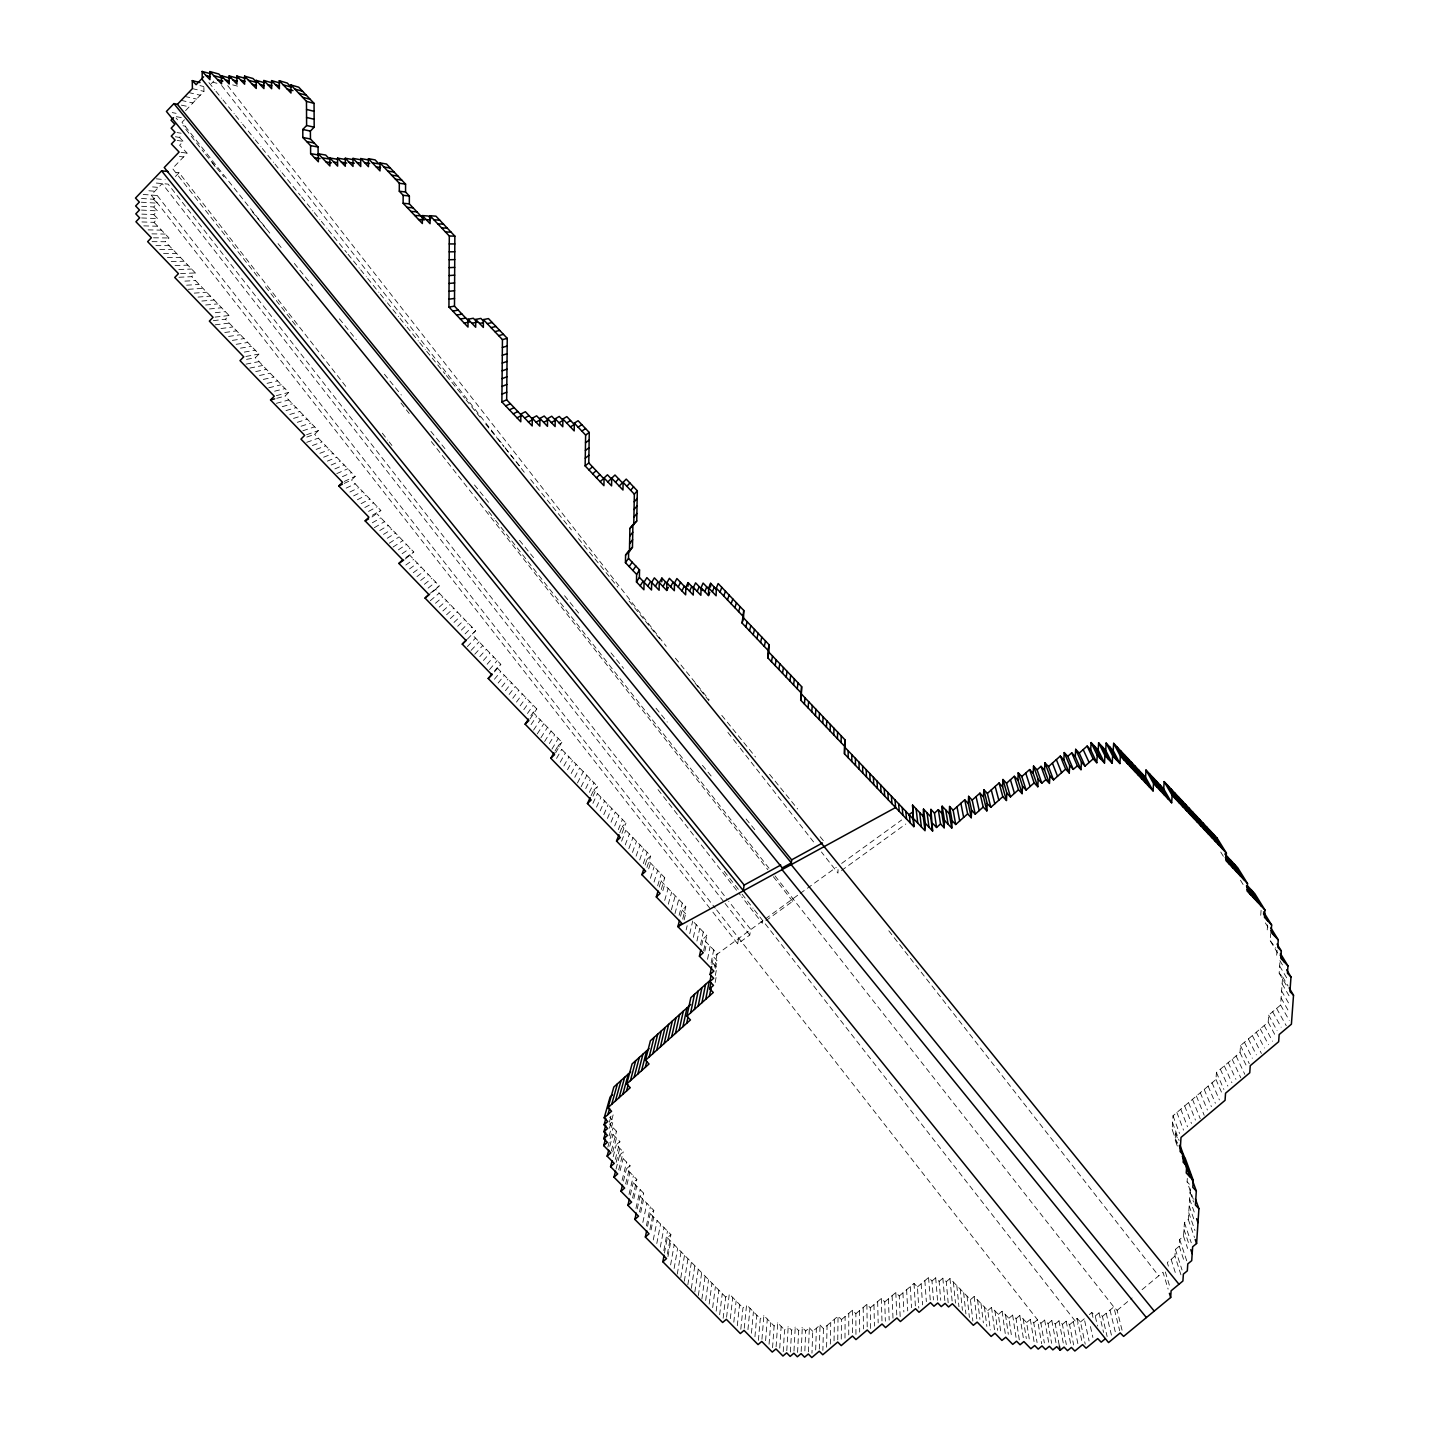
<?xml version="1.0" encoding="UTF-8"?>
<svg xmlns="http://www.w3.org/2000/svg" width="1429" height="1429" viewBox="0 0 1429 1429"><rect width="100%" height="100%" fill="white"/><g stroke="black" fill="none" stroke-linecap="round" stroke-linejoin="round"><path stroke-width="0.75" stroke-dasharray="5 3.75" d="M848.737 1334.9L848.79 1313.358M844.986 1338.08L845.128 1316.484M841.27 1339.098L841.467 1319.592L838.055 1316.109L823.443 1328.577L822.872 1350.387M837.751 1339.866L838.055 1316.109M834.054 1340.884L834.393 1319.235M830.32 1344.064L830.749 1322.343M826.587 1347.225L827.087 1325.469M838.037 869.546L837.966 873.101L821.443 851.988M819.335 1349.03L820.032 1325.094L812.744 1331.328L811.958 1353.174M815.673 1350.012L816.388 1328.202M808.403 1351.816L809.332 1327.845L805.688 1330.953L804.777 1352.799M801.187 1351.441L802.294 1327.47L805.688 1330.953M797.578 1352.423L798.65 1330.578L802.294 1327.47M793.988 1351.048L795.238 1327.112L798.65 1330.578M790.398 1352.048L791.612 1330.22L795.238 1327.112M786.79 1350.673L788.201 1326.737L791.612 1330.22M783.217 1351.655L784.575 1329.845L788.201 1326.737M1177.192 1143.539L1172.137 1129.553L1173.013 1115.763L1215.954 1079.484L1216.418 1072.536L1240.015 1052.584L1240.497 1045.599L1268.166 1022.182L1268.666 1015.144L1280.598 1005.069L1282.617 976.811L1279.151 973.113L1280.027 960.717M1177.317 1146.094L1175.138 1140.038L1175.567 1133.161L1172.137 1129.553M1180.926 1274.793L1174.96 1256.145L1175.388 1249.393L1179.247 1246.195L1179.675 1239.443L1183.534 1236.228L1184.427 1222.67L1188.285 1219.455L1190.518 1185.409M779.734 1348.119L781.163 1326.38M1193.322 1199.217L1187.088 1181.819L1187.32 1178.407M776.108 1346.743L777.751 1322.897L784.575 1329.845M1260.735 915.31L1261.11 909.951M1267.219 929.886L1267.594 924.527M1277.633 953.036L1270.202 940.711L1270.72 933.584M1276.669 955.233L1277.187 948.124M772.553 1347.743L774.125 1326.005L777.751 1322.897M769.07 1344.207L770.713 1322.539M765.587 1340.67L767.302 1319.056M761.943 1339.277L763.872 1315.591L774.125 1326.005M758.424 1340.295L760.264 1318.699L763.872 1315.591M765.908 920.687L792.702 901.288L792.934 898.698M754.941 1336.74L756.834 1315.216M751.44 1333.203L753.422 1311.751M747.956 1329.649L750.011 1308.267M744.259 1328.238L746.581 1304.784L760.264 1318.699M740.794 1329.274L742.973 1307.91L746.581 1304.784M737.293 1325.737L739.561 1304.427M733.809 1322.182L736.131 1300.944M730.308 1318.645L732.702 1297.461M726.575 1317.199L729.29 1293.977L742.973 1307.91M723.145 1318.27L725.682 1297.103L729.29 1293.977M719.644 1314.716L722.252 1293.62M716.161 1311.179L718.823 1290.137M762.693 920.598L762.336 923.259L741.758 896.894M712.66 1307.624L715.411 1286.654M709.159 1304.07L711.981 1283.171M705.658 1300.515L708.552 1279.687M701.871 1299.032L705.122 1276.186M698.37 1295.478L701.693 1272.703M712.892 912.184L737.668 943.819L749.796 935.048L750.636 929.314L728.665 901.199M694.851 1291.905L698.263 1269.22M691.35 1288.351L694.816 1265.719M687.831 1284.778L691.386 1262.236M684.33 1281.206L687.956 1258.735M737.668 943.819L738.614 938.031M680.811 1277.651L684.509 1255.234M677.292 1274.079L681.079 1251.75M674.131 1268.488L677.65 1248.249M670.612 1264.915L674.202 1244.748M667.325 1254.215L670.915 1234.602L650.231 1213.56L653.821 1210.381L640.013 1196.323L643.604 1193.144L633.243 1182.587L636.834 1179.407L626.438 1168.833L630.046 1165.635L619.65 1155.043L623.24 1151.845L616.292 1144.772L619.9 1141.557L612.952 1134.483L616.56 1131.268L609.594 1124.176L613.202 1120.943L609.719 1117.407L613.327 1114.173L609.254 1129.035M667.968 1256.591L670.755 1241.247M715.357 975.418L716.84 967.451L713.321 963.825L717.019 960.502L713.5 956.858L798.347 894.768M664.467 1253.054L667.325 1237.746L670.915 1234.602M715.161 982.455L716.643 974.417M715.536 968.38L717.019 960.502M663.824 1250.643L667.468 1231.083M714.607 967.201L717.215 953.518L703.122 938.96L706.819 935.62L693.887 922.241M660.305 1247.07L664.021 1227.582M656.786 1243.498L660.573 1224.081M711.981 964.7L713.5 956.858M711.124 963.003L713.678 949.874M653.267 1239.925L657.126 1220.58M707.534 959.306L710.159 946.248M651.07 1229.922L653.678 1217.061M649.909 1229.547L653.821 1210.381M647.569 1226.368L650.231 1213.56M704.836 951.267L706.64 942.604M703.675 950.624L706.819 935.62M646.372 1225.975L650.374 1206.88M642.854 1222.384L646.926 1203.361M701.728 945.426L703.122 938.96M700.532 944.765L703.3 931.976M639.477 1211.988L643.604 1193.144M640.71 1212.489L643.479 1199.842M637.209 1208.916L640.013 1196.323M696.941 941.05L699.763 928.314M635.941 1208.398L640.156 1189.625M633.851 1198.574L636.691 1186.106M632.565 1197.984L636.834 1179.407M693.351 937.353L696.245 924.67M630.332 1195.019L633.243 1182.587M689.743 933.637L692.708 921.026M629.028 1194.394L633.369 1175.888M625.634 1183.962L630.046 1165.635M626.974 1184.659L629.903 1172.352M686.152 929.922L687.153 925.742M623.455 1181.086L626.438 1168.833M622.097 1180.354L626.581 1162.099M684.098 919.954L685.652 913.72M682.723 919.061L685.813 906.701L661.055 881.086L664.753 877.71L647.015 859.365L650.713 855.971L622.276 826.534L625.973 823.104L593.857 789.88L597.554 786.45L558.167 745.652L561.865 742.205L533.124 712.428L536.804 708.945L497.149 667.843L500.811 664.324L471.874 634.315L475.553 630.796L435.595 589.373L431.076 593.106M620.079 1170.69L623.115 1158.58M618.686 1169.904L623.24 1151.845M616.042 1169.136L619.65 1155.043M680.543 916.275L682.115 910.077L685.813 906.701M679.114 915.328L682.294 903.057M616.167 1162.295L619.775 1148.309M615.274 1159.437L619.9 1141.557M613.166 1156.722L616.292 1144.772M612.773 1151.863L616.435 1138.02M611.344 1150.899L616.56 1131.268M674.97 913.649L678.757 899.395M609.772 1146.308L612.952 1134.483M607.843 1147.094L613.077 1127.713M609.129 1135.912L613.202 1120.943M671.362 909.916L675.22 895.733M609.379 1122.14L611.13 1115.817M668.308 904.164L671.666 892.071M664.699 900.431L668.129 888.409M662.842 890.731L664.592 884.747M661.252 889.535L664.753 877.71M659.269 887.034L661.055 881.086M657.644 885.801L661.198 874.03M654.035 882.068L657.662 870.368M650.409 878.335L654.107 866.706M648.677 868.814L650.57 863.027M646.944 867.403L650.713 855.971M645.104 865.099L647.015 859.365M643.336 863.652L647.158 852.291M639.71 859.919L643.604 848.612M636.084 856.167L640.049 844.932M632.475 852.416L636.494 841.252M628.849 848.683L632.94 837.573M625.223 844.932L629.385 833.893M621.597 841.181L625.831 830.213M621.937 833.429L625.973 823.104M619.811 832.75L622.276 826.534M618.31 829.677L622.401 819.424M614.684 825.926L618.846 815.727M611.04 822.175L615.274 812.047M607.414 818.424L611.719 808.35M603.788 814.655L608.147 804.652M600.162 810.904L604.574 800.972M596.518 807.153L601.002 797.275M592.892 803.384L597.429 793.577M592.999 796.132L597.554 786.45M591.088 795.721L593.857 789.88M589.373 792.363L593.982 782.735M585.729 788.594L590.409 779.037M581.139 786.718L586.837 775.34M577.477 782.949L583.246 771.624M574.797 777.287L579.674 767.927M571.153 773.518L576.101 764.211M567.509 769.749L572.511 760.514M563.866 765.962L568.938 756.798M560.204 762.193L565.348 753.083M556.56 758.406L561.758 749.368M555.613 752.904L561.865 742.205M555.024 751.047L558.167 745.652M551.951 749.1L558.275 738.471M549.343 743.544L554.684 734.756M544.61 741.508L551.094 731.041M540.948 737.703L547.503 727.325M537.268 733.899L543.913 723.592M533.589 730.094L540.305 719.877M531.052 724.61L536.715 716.143M529.998 718.948L536.804 708.945M530.82 715.768L533.124 712.428M527.48 713.482L533.196 705.212M523.8 709.677L529.605 701.478M520.138 705.89L525.997 697.745M516.476 702.086L522.407 694.012M512.797 698.281L518.798 690.278M509.135 694.476L515.19 686.545M505.455 690.671L511.582 682.794M501.775 686.867L507.974 679.061M498.114 683.062L504.366 675.328M494.434 679.257L500.757 671.576M494.488 671.88L500.811 664.324M494.577 670.88L497.149 667.843M489.54 669.558L497.203 660.591M487.128 664.253L493.594 656.84M483.449 660.43L489.968 653.089M479.769 656.625L486.36 649.338M474.75 654.25L482.734 645.586M471.052 650.409L479.108 641.835M185.556 110.64L203.954 91.367L203.9 87.437M211.349 83.632L213.814 81.06M184.448 119.732L182.001 122.287L269.777 233.088M175.374 136.755L179.482 137.416L181.93 134.862M179.482 137.416L183.269 141.4L179.607 145.24L187.181 153.171L172.498 168.479L257.274 276.172M467.337 646.587L475.5 638.084M141.507 198.47L153.564 199.274L157.208 195.487L715.25 908.183M175.41 176.535L179.072 172.73L346.604 387.42M141.667 206.294L153.707 206.973L157.333 203.186L153.564 199.274M141.81 214.118L153.832 214.654L157.476 210.885L153.707 206.973M141.953 221.942L153.975 222.335L157.601 218.583L153.832 214.654M152.081 241.662L165.371 241.733L168.997 237.982L153.975 222.335M178.982 277.262L191.736 276.672L195.362 272.939L165.371 241.733M467.39 639.138L475.553 630.796M213.368 320.65L225.46 319.221L229.087 315.523L191.736 276.672M246.556 359.376L255.309 357.732L258.953 354.053L225.46 319.221M276.762 398.298L285.05 396.101L288.694 392.439L255.309 357.732M465.05 633.922L471.927 627.045M306.824 437.06L314.666 434.309L318.31 430.665L285.05 396.101M344.228 483.395L351.516 479.983L355.178 476.375L314.666 434.309M461.371 630.1L468.301 623.276M372.04 516.976L380.864 510.457L351.516 479.983M405.318 558.953L413.785 552.005L377.202 514.047M435.595 589.373L439.275 585.819L410.123 555.577M457.673 626.277L464.675 619.507M453.975 622.437L461.031 615.756M450.278 618.614L457.405 611.987M446.58 614.774L453.779 608.218M442.883 610.951L450.153 604.449M439.185 607.111L446.509 600.68M435.47 603.27L442.883 596.911M841.467 1319.592L852.452 1310.232L855.864 1313.715L855.953 1335.293M855.864 1313.715L866.885 1304.338L870.297 1307.821L870.672 1329.292M870.297 1307.821L881.336 1298.425L884.747 1301.926L885.355 1321.164M884.747 1301.926L895.822 1292.513L899.234 1296.014L900.199 1317.288M899.234 1296.014L914.024 1283.438L917.454 1286.94L918.776 1308.053M917.454 1286.94L928.582 1277.49L931.994 1281.009L933.459 1299.926M931.994 1281.009L935.709 1277.848L939.121 1281.366L940.729 1300.283M939.121 1281.366L942.854 1278.205L946.266 1281.724L948.177 1302.766M946.266 1281.724L949.981 1278.562L970.452 1299.64L972.863 1321.039M430.272 600.698L439.239 593.142M970.452 1299.64L974.185 1296.496L987.814 1310.536L990.297 1329.97M987.814 1310.536L991.547 1307.392L998.353 1314.394L1001.032 1333.918M998.353 1314.394L1002.104 1311.25L1008.91 1318.27L1011.786 1337.866M1008.91 1318.27L1012.643 1315.127L1016.055 1318.645L1019.395 1340.42M1016.055 1318.645L1019.806 1315.502L1026.594 1322.504L1029.791 1342.188M1026.594 1322.504L1030.345 1319.378L1033.756 1322.879L1037.079 1342.563M1033.756 1322.879L1037.508 1319.735L1040.901 1323.254L1044.367 1342.938M1040.901 1323.254L1044.67 1320.11L1048.064 1323.611L1051.655 1343.314M1048.064 1323.611L1051.815 1320.485L1055.227 1323.986L1059.353 1345.886M1055.227 1323.986L1058.978 1320.843L1062.39 1324.361L1066.338 1344.582M1062.39 1324.361L1066.159 1321.218L1069.553 1324.719L1073.643 1344.957M1069.553 1324.719L1077.091 1318.431L1080.485 1321.95L1085.218 1344.171M1080.485 1321.95L1084.272 1318.806M1089.309 1314.609L1091.845 1312.519L1095.239 1316.038L1097.526 1326.076M1095.239 1316.038L1099.026 1312.876L1102.42 1316.395L1107.136 1336.526M1102.42 1316.395L1113.798 1306.946L1117.121 1310.375L1122.104 1330.399M1174.96 1256.145L1167.279 1262.521L1168.565 1266.701M1117.121 1310.375L1132.09 1297.943M1142.075 1289.655L1163.01 1272.274L1168.118 1289.083M430.308 593.214L439.275 585.819M428.093 588.141L435.631 582.05M424.377 584.3L431.987 578.263M420.68 580.442L428.343 574.494M416.964 576.601L424.699 570.707M413.249 572.743L421.055 566.92M409.534 568.903L417.411 563.151M800.169 893.464L805.581 889.535M807.385 888.231L836.304 867.296M841.645 863.438L901.681 819.978M841.538 870.511L905.825 823.997M405.818 565.044L413.767 559.364M405.836 557.56L413.785 552.005M402.121 553.702L410.123 548.218M398.387 549.843L406.479 544.431M393.046 547.057L402.817 540.626M389.313 543.181L399.173 536.84M387.223 538.269L395.511 533.053M383.508 534.392L391.85 529.248M379.775 530.534L388.188 525.443M374.344 527.676L384.544 521.656M372.326 522.8L380.882 517.852M372.308 515.28L380.864 510.457M368.575 511.403L377.202 506.652M364.842 507.527L373.541 502.847M361.108 503.651L369.879 499.043M357.375 499.775L366.199 495.238M353.624 495.899L362.537 491.415M349.891 492.023L358.858 487.611M346.157 488.129L355.196 483.806M344.318 481.412L355.178 476.375M342.388 476.679L351.498 472.552M336.797 473.606L347.819 468.73M334.886 468.908L344.139 464.907M331.135 465.014L340.459 461.085M327.384 461.12L336.78 457.262M323.633 457.226L333.1 453.44M319.882 453.332L329.42 449.617M316.131 449.438L325.723 445.794M312.379 445.544L322.043 441.954M306.681 442.347L318.345 438.131M306.628 434.72L318.31 430.665M302.859 430.79L314.63 426.824M301.055 426.235L310.933 422.984M297.286 422.323L307.235 419.144M293.517 418.411L303.537 415.321M289.765 414.499L299.84 411.481M285.996 410.587L296.142 407.622M282.227 406.676L292.445 403.782M276.386 403.335L288.747 399.941M276.333 395.654L288.694 392.439M274.618 391.207L284.996 388.581M268.759 387.795L281.281 384.74M267.062 383.365L277.583 380.882M263.293 379.435L273.868 377.024M259.506 375.505L270.152 373.165M255.72 371.576L266.455 369.325M249.789 368.093L262.74 365.467M245.984 364.145L259.024 361.608M245.913 356.446L258.953 354.053M244.288 352.106L255.237 350.194M240.501 348.176L251.522 346.318M236.16 344.318L247.789 342.46M232.373 340.388L244.073 338.584M228.569 336.44L240.358 334.725M224.782 332.493L236.625 330.849M220.977 328.545L232.909 326.973M215.172 324.847L229.176 323.097M215.082 317.095L229.087 315.523M215.279 312.701L225.353 311.647M209.474 308.968L221.62 307.753M205.669 305.002L217.905 303.877M201.846 301.037L214.154 300.001M198.042 297.089L210.42 296.107M194.237 293.124L206.687 292.23M188.324 289.301L202.954 288.336M186.61 285.193L199.22 284.46M184.913 281.12L195.469 280.566M180.554 273.546L195.362 272.939M178.857 269.492L191.629 269.045M175.035 265.526L187.878 265.151M171.212 261.543L184.127 261.257M167.389 257.577L180.376 257.345M163.567 253.594L176.624 253.451M159.744 249.628L172.873 249.539M155.904 245.645L169.122 245.645M153.564 237.803L168.997 237.982M151.938 233.856L165.246 234.07M148.116 229.873L161.495 230.158M143.775 225.871L157.726 226.246M141.65 217.958L157.601 218.583M141.507 210.081L157.476 210.885M141.346 202.221L157.333 203.186M143.186 194.469L157.208 195.487M148.884 190.771L154.832 191.236M152.581 186.913L158.494 187.413M156.279 183.055L168.122 184.127L727.29 899.43M156.333 178.839L165.157 179.697M176.285 172.427L179.072 172.73M179.447 156.458L183.519 156.994M181.108 152.331L187.181 153.171M177.16 140.435L183.269 141.4M177.035 132.558L181.126 133.236M183.037 125.752L185.788 126.252M181.304 117.607L174.749 116.356L177.553 119.822M172.23 112.587L176.089 113.338M181.358 105.139L189.235 106.782M181.161 100.387L192.915 102.942M184.895 96.457L196.595 99.083M188.646 92.546L200.274 95.225M192.397 88.616L203.954 91.367M199.971 85.615L203.811 86.562M213.171 82.31L216.958 83.275M232.695 84.883L237.893 86.222M667.325 1237.746L725.682 1297.103M820.032 1325.094L823.443 1328.577M809.332 1327.845L812.744 1331.328M682.115 910.077L688.01 916.15M1175.138 1140.038L1177.425 1142.432M1187.088 1181.819L1189.375 1184.212M1270.202 940.711L1275.829 947.963M205.705 154.421L223.996 176.928M252.147 211.546L267.634 230.569M294.356 263.454L312.665 285.961M339.387 318.846L356.285 339.602M384.419 374.219L401.317 394.993M430.861 431.326L444.937 448.635M474.482 484.985L488.557 502.276M519.531 540.358L533.589 557.667M564.562 595.732L578.62 613.041M610.987 652.857L623.651 668.433M656.018 708.23L667.289 722.074M702.461 765.337L712.321 777.447M746.081 818.996L755.941 831.106M208.92 82.596L214.546 89.527M215.94 91.26L221.566 98.208M222.978 99.941L234.213 113.802M235.624 115.535L241.233 122.465M242.644 124.198L253.88 138.077M255.291 139.81L260.918 146.74M262.311 148.473L273.564 162.352M274.957 164.085L280.584 171.016M281.995 172.748L300.251 195.291M301.662 197.023L312.897 210.885M314.309 212.617L319.935 219.548M321.329 221.299L326.955 228.229M328.366 229.962L346.622 252.504M348.033 254.237L359.268 268.098M360.68 269.831L366.288 276.762M367.7 278.494L378.935 292.373M380.346 294.106L385.973 301.037M387.366 302.769L398.62 316.649M400.013 318.381L405.64 325.312M407.051 327.045L418.286 340.906M419.697 342.638L425.306 349.587M426.717 351.32L444.991 373.844M446.384 375.577L464.657 398.119M466.068 399.852L480.108 417.197M485.735 424.127L503.99 446.67M505.402 448.402L520.853 467.462M530.695 479.608L571.439 529.873M578.477 538.554L617.81 587.087M629.064 600.966L659.966 639.102M675.417 658.18L709.141 699.781M721.788 715.375L755.512 756.995M769.57 774.322L797.668 808.993M820.157 836.733L824.372 841.949M278.03 243.609L282.156 248.86M488.682 511.6L494.184 518.602M495.559 520.352L769.534 868.921M775.036 875.923L1113.798 1306.946L1119.675 1330.738M185.806 129.271L203.722 152.081M212.01 162.602L216.136 167.872M400.977 402.978L409.248 413.517M431.308 441.579L435.452 446.848M436.827 448.599L767.873 869.707M773.393 876.727L792.702 901.288M227.711 85.633L666.271 646.301M695.137 683.205L708.891 700.782M888.802 930.797L1158.705 1275.847M221.62 85.472L496.774 437.078M498.149 438.846L503.651 445.884M505.026 447.634L509.153 452.904M510.528 454.672L524.282 472.249M727.897 732.452L732.023 737.721M733.399 739.472L738.9 746.51M740.276 748.26L744.402 753.547M745.777 755.298L814.566 843.199M723.717 901.681L162.174 183.591L151.152 195.058L711.517 910.416M725.075 903.432L749.796 935.048M716.626 909.934L1037.508 1319.735L1041.652 1343.742M382.311 433.166L387.795 440.203M389.17 441.954L391.921 445.473M724.235 871.315L728.361 876.602M729.737 878.353L733.845 883.64M735.221 885.391L740.722 892.446M742.098 894.197L753.083 908.272M754.458 910.041L1077.716 1324.254M265.508 286.729L295.696 325.419M658.037 789.63L662.145 794.899M663.52 796.667L740.383 895.126M1240.479 880.228L1244.838 887.338M1265.344 922.866L1268.809 928.528M1220.741 852.041L1223.849 857.132M1279.902 960.627L1284.207 967.808M1279.652 966.022L1288.315 980.598M1282.617 976.811L1288.065 986.046M1279.151 973.113L1287.779 987.814M1282.117 983.884L1289.726 996.924M1281.599 990.958L1289.208 1004.123M1281.099 998.014L1289.762 1013.197M1280.598 1005.069L1289.244 1020.377M1276.615 1008.427L1286.261 1025.718M1272.65 1011.786L1281.134 1027.219M1268.666 1015.144L1277.079 1030.648M1268.166 1022.182L1275.508 1035.864M1264.218 1025.54L1272.507 1041.223M1260.253 1028.88L1268.47 1044.635M1256.287 1032.238L1264.433 1048.046M1252.34 1035.578L1261.396 1053.441M1248.392 1038.919L1256.359 1054.852M1244.445 1042.259L1252.322 1058.264M1240.497 1045.599L1249.268 1063.658M1240.015 1052.584L1247.088 1067.302M1236.067 1055.924L1244.838 1074.376M1232.137 1059.246L1240.801 1077.77M1228.208 1062.569L1235.924 1079.306M1224.278 1065.891L1231.905 1082.7M1220.348 1069.214L1227.886 1086.076M1216.418 1072.536L1223.885 1089.452M1215.954 1079.484L1221.741 1092.756M1212.024 1082.789L1219.401 1099.919M1208.112 1086.111L1215.4 1103.277M1204.2 1089.416L1211.399 1106.653M1200.289 1092.721L1207.416 1110.011M1196.395 1096.007L1204.2 1115.299M1192.483 1099.312L1200.217 1118.675M1188.589 1102.599L1195.448 1120.086M1184.677 1105.903L1191.482 1123.444M1180.783 1109.19L1187.499 1126.784M1176.889 1112.476L1183.534 1130.143M1173.013 1115.763L1179.55 1133.483M1172.566 1122.658L1179.104 1140.503M1175.567 1133.161L1178.496 1141.182M1190.071 1192.233L1193.554 1202.003M1189.625 1199.056L1195.198 1214.775M1189.178 1205.862L1194.733 1221.688M1188.732 1212.667L1194.983 1230.583M1188.285 1219.455L1194.519 1237.496M1184.427 1222.67L1191.268 1242.766M1183.98 1229.458L1189.446 1245.641M1183.534 1236.228L1187.624 1248.446M1179.675 1239.443L1187.088 1261.896M1179.247 1246.195L1184.623 1262.629M1175.388 1249.393L1182.033 1269.988M1171.119 1259.342L1176.353 1275.972M1165.349 1271.989L1169.815 1286.618M1110.011 1310.089L1115.263 1331.774M1106.207 1313.251L1111.476 1335.329M1099.026 1312.876L1103.563 1332.435M1091.845 1312.519L1093.31 1319.021M1090.452 1326.541L1092.863 1337.437M1084.7 1320.825L1089.077 1340.974M1077.091 1318.431L1082.146 1342.438M1073.322 1321.575L1077.895 1343.796M1066.159 1321.218L1070.946 1345.261M1058.978 1320.843L1063.623 1344.885M1051.815 1320.485L1056.299 1344.493M1044.67 1320.11L1048.975 1344.117M1030.345 1319.378L1034.346 1343.349M1023.2 1319.003L1026.326 1338.616M1019.806 1315.502L1023.557 1339.384M1012.643 1315.127L1016.251 1339.009M1005.498 1314.769L1008.32 1334.293M1002.104 1311.25L1005.462 1335.043M994.959 1310.893L997.567 1330.345M991.547 1307.392L994.673 1331.096M984.42 1307.017L986.832 1326.398M981.009 1303.516L983.366 1322.843M977.597 1299.997L979.901 1319.271M974.185 1296.496L976.918 1319.967M967.058 1296.139L969.398 1317.449M963.646 1292.62L965.915 1313.876M960.234 1289.119L962.431 1310.304M956.823 1285.6L958.948 1306.713M953.393 1282.081L955.465 1303.141M949.981 1278.562L952.178 1301.658M942.854 1278.205L944.891 1301.283M935.709 1277.848L937.585 1300.908M928.582 1277.49L930.297 1300.533M924.867 1280.652L926.349 1301.658M921.151 1283.796L922.562 1304.856M914.024 1283.438L915.417 1306.588M910.327 1286.582L911.523 1307.696M906.629 1289.726L907.737 1310.893M902.932 1292.87L903.86 1311.965M895.822 1292.513L896.805 1315.841M892.125 1295.656L893.018 1319.038M888.427 1298.782L889.177 1320.11M881.336 1298.425L881.997 1321.861M877.656 1301.569L878.174 1322.915M873.976 1304.695L874.423 1326.112M866.885 1304.338L867.224 1327.88M863.205 1307.464L863.438 1328.916M859.526 1310.589L859.686 1332.096M852.452 1310.232L852.47 1333.882"/><path stroke-width="1.5" d="M423.252 218.512L409.337 203.865L409.355 196.005L403.139 195.309L399.298 191.236L399.298 183.251L380.007 162.906L380.007 170.908L368.432 158.69L368.432 166.693L360.715 158.548L360.733 166.55L352.999 158.405L353.017 166.407L345.282 158.262L345.318 166.264L337.583 158.137L337.619 166.121L329.885 157.994L329.92 165.978L318.31 153.778L318.363 161.781L310.629 153.635L310.575 145.633L302.823 137.488L302.787 129.467L306.61 125.502L306.467 101.37L290.909 84.972L290.98 93.046L279.298 80.739L279.37 88.812L271.581 80.613L271.653 88.705L263.865 80.506L263.936 88.58L256.148 80.381L256.238 88.455L244.555 76.148L244.627 84.222L236.839 76.041L236.928 84.097L229.14 75.916L229.229 83.989L221.441 75.791L221.549 83.864L209.849 71.575L209.956 79.649L202.15 71.45L202.257 79.524L1178.979 1284.278M430.843 218.673L428.325 216.011L422.377 215.583L422.359 223.531L403.139 203.275L403.139 195.309M409.355 196.005L405.568 192.004L405.568 184.127L386.562 164.049L380.007 162.906M464.193 323.079L469.516 322.007L454.493 306.199L454.851 236.124L435.934 216.154L430.093 215.743L430.058 223.692L422.377 215.583M471.856 323.258L477.09 322.186L473.338 318.238L468.051 319.239L467.997 327.08L448.938 307.039L449.295 235.999L430.093 215.743M483.395 321.043L480.894 318.399L475.732 319.417L475.678 327.259L468.051 319.239M516.994 417.822L521.585 415.464L506.67 399.798L507.241 338.334L488.468 318.578L483.395 319.596L483.341 327.437L475.732 319.417M848.147 757.692L848.201 750.797M528.408 421.984L532.838 419.572L525.39 411.731L520.853 414.035L520.781 421.787L501.883 401.942L502.436 339.638L483.395 319.596M536.054 422.18L540.376 419.751L536.643 415.839L532.285 418.215L532.195 425.949L520.853 414.035M543.699 422.377L547.914 419.947L544.199 416.035L539.93 418.411L539.823 426.146L532.285 418.215M551.344 422.573L555.452 420.144L551.737 416.232L547.575 418.608L547.468 426.342L539.93 418.411M558.989 422.77L563.008 420.34L559.275 416.428L555.22 418.804L555.113 426.539L547.575 418.608M570.421 426.932L574.279 424.449L566.831 416.625L562.883 419.001L562.776 426.735L555.22 418.804M600.18 481.716L603.61 478.501L588.784 462.925L589.266 432.469L578.102 420.733L574.315 423.163L574.19 430.897L562.883 419.001M924.759 828.677L923.205 816.298L912.577 805.116L913.81 826.641L844.485 753.851L844.575 747.01L912.97 818.835M801.633 686.634L801.383 694.012L844.843 739.668L844.753 746.42L800.704 700.156L801.633 686.634L768.891 652.231L769.124 644.801L743.562 617.935L743.777 610.487L718.144 583.532L716.304 588.176L716.108 595.768L708.677 587.944L710.624 583.3L716.733 589.73M607.825 481.93L611.148 478.697L607.45 474.803L604.056 477.983L603.931 485.664L585.14 465.925L585.622 435.059L574.315 423.163M619.221 486.092L622.383 482.806L614.988 475.017L611.701 478.197L611.576 485.878L604.056 477.983M647.784 586.086L650.552 581.478L646.89 577.62L644.068 582.192L643.907 589.766L636.477 581.96L636.619 574.387L625.438 562.669L625.58 555.059L629.457 551.38L629.885 528.516L636.745 521.013L637.316 490.79L626.224 479.108L623.098 482.341L622.973 490.022L611.701 478.197M625.438 562.669L628.51 558.364L628.653 550.862L625.58 555.059M629.457 551.38L632.475 547.218L632.904 524.675L636.745 521.013M633.761 524.818L634.351 494.184L637.316 490.79M636.477 581.96L639.388 577.405L639.531 569.921L628.51 558.364M655.393 586.319L658.054 581.71L654.375 577.852L651.66 582.425L651.517 589.998L639.388 577.405M668.004 584.497L661.877 578.084L659.269 582.657L659.108 590.231L651.66 582.425M841.092 742.58L841.234 735.881M661.806 581.817L661.877 578.084M659.269 582.657L666.718 590.463L666.879 582.889L669.379 578.316L675.506 584.729M686.67 588.802L676.899 578.531L674.488 583.121L674.327 590.695L666.879 582.889M694.19 589.034L688.081 582.621L685.831 587.248L685.652 594.821L674.488 583.121M687.992 586.354L688.081 582.621M702.925 590.552L695.584 582.853L693.44 587.48L693.261 595.053L685.831 587.248M709.213 589.498L703.104 583.068L701.067 587.712L700.871 595.286L693.44 587.48M701.067 587.712L708.498 595.536L708.677 587.944M710.535 587.033L710.624 583.3M800.937 692.672L767.766 657.804L767.98 650.284L742.08 623.062L743.777 610.487M837.43 738.722L837.608 732.077M844.485 753.851L844.843 739.668M833.75 734.881L834 728.272M913.81 826.641L912.577 805.116M923.205 816.298L923.509 809.118L930.601 816.584L932.601 831.017L925.331 823.372L923.509 809.118M925.331 823.372L925.027 830.731L914.113 819.281M830.088 731.023L830.374 724.485M930.601 816.584L930.922 809.403L934.459 813.119L936.567 827.48L940.514 823.944L938.317 809.671L934.459 813.119M932.601 831.017L930.922 809.403M940.514 823.944L944.158 827.766L941.872 813.405L942.175 806.206L949.267 813.673L951.75 828.052L944.48 820.407L942.175 806.206M944.158 827.766L944.48 820.407M949.267 813.673L949.588 806.474L953.143 810.207L955.715 824.515L967.629 813.869L964.754 799.829L953.143 810.207M951.75 828.052L952.071 820.693L949.588 806.474M967.629 813.869L971.256 817.71L968.308 803.562L968.63 796.346L972.184 800.097L975.239 814.155L983.206 807.046L979.937 793.149L972.184 800.097M971.256 817.71L971.595 810.314L968.63 796.346M983.206 807.046L986.832 810.886L983.491 796.9L983.831 789.683L987.385 793.417L990.833 807.331L1002.819 796.65L999.067 782.985L987.385 793.417M986.832 810.886L987.189 803.491L983.831 789.683M1002.819 796.65L1006.445 800.49L1002.604 786.736L1002.962 779.502L1006.516 783.253L1010.446 796.918L1018.466 789.773L1014.322 776.286L1006.516 783.253M1006.445 800.49L1006.82 793.077L1002.962 779.502M1018.466 789.773L1022.11 793.631L1017.877 780.038L1018.234 772.785L1021.789 776.554L1026.111 790.058L1034.149 782.913L1029.612 769.57L1021.789 776.554M1022.11 793.631L1022.485 786.2L1018.234 772.785M1034.149 782.913L1037.793 786.754L1033.167 773.321L1033.542 766.069L1037.097 769.82L1041.812 783.181L1045.849 779.609L1041.009 766.337L1037.097 769.82M826.426 727.165L826.766 720.68M1037.793 786.754L1038.168 779.323L1033.542 766.069M1048.779 781.556L1044.563 770.088L1044.938 762.836L1048.493 766.587L1053.512 779.877L1065.623 769.106L1060.3 756.084L1048.493 766.587M1044.938 762.836L1049.868 776.018L1049.475 783.449L1045.849 779.609M1064.23 752.583L1069.66 765.515L1069.267 772.982L1063.855 759.853L1064.23 752.583L1067.785 756.352L1073.304 769.391L1077.359 765.801L1071.732 752.833L1067.785 756.352M1075.68 749.332L1081.414 762.193L1081.003 769.659L1075.287 756.62L1075.68 749.332L1079.234 753.101L1085.058 766.069L1093.167 758.87L1087.147 746.081L1079.234 753.101M1091.095 742.562L1097.222 755.262L1096.811 762.747L1090.702 749.85L1091.095 742.562L1098.204 750.118L1104.51 763.015L1104.939 755.53L1098.615 742.812L1098.204 750.118M1106.135 743.08L1112.637 755.798L1112.209 763.282L1105.724 750.368L1106.135 743.08L1113.227 750.636L1119.925 763.55L1120.354 756.066L1113.655 743.33L1113.227 750.636M822.747 723.306L823.14 716.876M1146.004 770.052L1153.542 783.449L1153.078 790.916L1145.576 777.322L1146.004 770.052L1163.706 788.897L1171.673 802.776L1172.137 795.328L1164.153 781.627L1163.706 788.897M1105.064 1338.955L1101.187 1342.17L1097.704 1338.58L1086.076 1348.208L1082.593 1344.618L1074.858 1351.03L1071.393 1347.44L1067.517 1350.655L1064.051 1347.065L1060.175 1350.262L1056.71 1346.672L1052.851 1349.887L1049.368 1346.297L1045.51 1349.512L1042.027 1345.922L1038.186 1349.119L1034.703 1345.529L1030.863 1348.744L1023.896 1341.563L1020.056 1344.76L1016.573 1341.188L1012.732 1344.385L1005.766 1337.222L1001.925 1340.42L994.959 1333.239L991.137 1336.454L977.168 1322.093L973.345 1325.308L952.375 1303.748L948.57 1306.981L945.069 1303.373L941.264 1306.606L937.763 1302.998L933.959 1306.231L930.458 1302.623L919.043 1312.286L915.542 1308.696L900.395 1321.539L896.894 1317.967L885.551 1327.577L882.05 1323.986L870.743 1333.596L867.242 1330.024L855.971 1339.598L852.47 1336.026L841.217 1345.6L837.716 1342.027L822.765 1354.763L819.264 1351.191L811.797 1357.55L808.314 1353.995L804.581 1357.175L801.097 1353.62L797.364 1356.782L793.881 1353.227L790.166 1356.407L786.664 1352.852L782.949 1356.032L775.965 1348.922L772.249 1352.084L761.764 1341.42L758.049 1344.6L744.045 1330.381L740.347 1333.561L726.325 1319.306L722.627 1322.504L662.86 1261.789L666.539 1258.574L645.354 1237.032L649.034 1233.799L634.869 1219.419L638.549 1216.168L627.92 1205.361L631.6 1202.111L620.972 1191.286L624.652 1188.035L613.988 1177.192L617.667 1173.924L610.558 1166.671L614.256 1163.402L607.129 1156.15L610.808 1152.864L603.699 1145.611L607.379 1142.325L603.806 1138.699L607.504 1135.394L603.931 1131.768L607.629 1128.463L604.056 1124.819L607.754 1121.515L604.181 1117.889L611.576 1111.262L608.004 1107.618L630.26 1087.683L626.67 1084.022L649.034 1063.98L645.444 1060.318L690.457 1019.931L686.849 1016.233L713.303 992.494L709.695 988.779L713.5 985.367L709.891 981.652L713.678 978.24L710.07 974.524L713.875 971.113L699.424 956.197L703.229 952.768L677.9 926.617L681.687 923.17L656.304 896.93L660.091 893.482L641.907 874.691L645.694 871.208L616.524 841.056L620.311 837.573L587.408 803.527L591.177 800.008L550.808 758.227L554.577 754.673L525.104 724.164L528.873 720.609L488.2 678.489L491.969 674.899L462.264 644.14L466.033 640.531L425.056 598.072L428.807 594.446L398.905 563.437L402.656 559.793L365.145 520.888L368.878 517.191L338.762 485.949L342.513 482.252L300.947 439.114L304.681 435.381L270.528 399.941L274.261 396.19L240.001 360.608L243.734 356.839L209.349 321.114L213.064 317.309L174.731 277.476L178.446 273.636L147.651 241.644L151.367 237.786L135.934 221.745L139.649 217.869L135.791 213.85L139.506 209.992L135.63 205.972L139.363 202.096L135.487 198.059L161.602 170.837L1108.547 1342.563L1120.211 1332.9L1123.605 1336.401L1170.673 1297.496L1171.101 1290.798L1182.908 1281.009L1183.373 1274.114L1187.32 1270.845L1187.767 1263.933L1191.715 1260.646L1192.643 1246.785L1196.591 1243.498L1198.913 1208.684L1195.412 1198.985M1179.961 1145.183L1183.623 1155.221L1183.158 1162.259L1186.695 1165.939L1186.231 1172.977L1193.269 1180.336L1192.804 1187.356L1196.323 1191.036L1195.394 1205.022L1198.913 1208.684M1216.847 841.645L1217.079 838.037L1164.153 781.627M1217.079 838.037L1226.404 853.131L1225.903 860.526L1247.517 883.533L1247.017 890.892L1264.969 910.023L1264.469 917.347L1271.631 924.974L1271.113 932.297L1278.276 939.925L1277.758 947.213L1281.331 951.017L1280.813 958.305L1287.958 965.915L1287.44 973.185L1290.994 976.972L1289.94 991.494L1293.513 995.281L1291.405 1024.2L1279.169 1034.525L1278.651 1041.723L1250.25 1065.677L1249.75 1072.822L1225.546 1093.221L1225.064 1100.33L1181.015 1137.413L1180.104 1151.524L1183.623 1155.221M819.085 719.466L819.514 713.071M815.405 715.607L815.888 709.248M811.726 711.731L812.279 705.444M808.064 707.873L808.653 701.639M1146.397 1317.574L782.038 869.654L782.235 867.885L166.425 111.444L173.927 103.585L177.41 104.317L791.648 859.847L791.184 864.652L1154.221 1311.09M804.384 704.015L805.009 697.834M800.704 700.156L801.383 694.012M797.257 688.814L797.989 682.812M793.577 684.938L794.363 678.989M789.898 681.061L790.737 675.185M786.2 677.185L787.093 671.362M782.52 673.309L783.449 667.539M743.187 890.91L744.17 885.069L164.246 167.532L179.089 152.046L171.409 144.007L175.124 140.131L171.284 136.094L174.999 132.218L171.158 128.181L174.874 124.287L171.016 120.25L173.498 117.66M778.841 669.433L779.823 663.699M775.143 665.557L776.179 659.876M662.86 1261.789L664.074 1255.234M709.516 995.888L711.053 987.832M709.695 988.779L710.856 982.777M705.73 999.282L709.266 981.062L690.832 997.638L686.849 1016.233M771.446 661.681L772.535 656.054M709.891 981.652L711.035 975.703M710.07 974.524L711.606 966.665M701.961 1002.676L705.569 984.385M698.174 1006.07L701.889 987.707M767.766 657.804L768.891 652.231M694.405 1009.463L698.192 991.011M767.98 650.284L769.124 644.801M645.354 1237.032L646.676 1230.637M690.636 1012.857L694.512 994.334M686.688 1023.307L688.01 1017.055M699.424 956.197L700.817 949.731M682.919 1026.683L686.992 1007.856M764.283 646.408L765.48 640.978M679.168 1030.059L683.312 1011.16M634.869 1219.419L636.28 1213.132M675.399 1033.435L679.65 1014.465M671.648 1036.811L675.988 1017.752M760.585 642.514L761.818 637.138M667.897 1040.169L672.327 1021.038M627.92 1205.361L629.367 1199.163M664.146 1043.527L668.665 1024.343M660.394 1046.903L665.003 1027.63M656.661 1050.261L661.341 1030.898M756.888 638.62L758.174 633.297M620.972 1191.286L622.455 1185.159M652.91 1053.62L657.697 1034.185M649.177 1056.96L654.035 1037.472M645.301 1067.338L646.783 1061.425M645.444 1060.318L650.391 1040.741L690.671 1004.551M753.19 634.744L754.53 629.457M641.567 1070.678L646.605 1050.887M613.988 1177.192L615.542 1171.155M679.489 920.419L677.9 926.617L895.608 807.528L895.018 799.972M637.834 1074.019L642.961 1054.155M610.558 1166.671L612.13 1160.705M634.119 1077.359L639.335 1057.406M630.403 1080.699L635.691 1060.675M749.493 630.85L750.868 625.616M626.545 1091.006L628.153 1084.933M607.129 1156.15L608.718 1150.238M626.67 1084.022L632.065 1063.944L649.034 1048.707M622.83 1094.346L628.313 1074.019M619.114 1097.668L624.687 1077.27M615.417 1100.991L621.061 1080.52M603.699 1145.611L605.467 1139.181M603.806 1138.699L605.592 1132.304M745.777 626.956L747.224 621.776M603.931 1131.768L605.717 1125.427M611.701 1104.295L617.453 1083.771M604.056 1124.819L605.825 1118.532M607.879 1114.566L609.629 1108.35M608.004 1107.618L613.827 1087.005L630.725 1071.857M604.181 1117.889L610.094 1097.061L612.505 1094.9M742.08 623.062L743.562 617.935M656.304 896.93L658.072 890.999M738.579 611.612L740.115 606.646M734.881 607.7L736.453 602.788M641.907 874.691L643.818 868.939M731.166 603.806L732.809 598.947M727.45 599.894L729.147 595.089M723.735 596L725.485 591.231M720.02 592.088L721.806 587.39M616.524 841.056L618.989 834.822M712.392 591.856L714.286 587.158M708.498 595.536L709.784 592.356M704.783 591.624L706.766 586.926M697.156 591.392L699.245 586.694M689.546 591.159L691.743 586.462M587.408 803.527L590.177 797.668M681.937 590.927L684.223 586.247M678.203 587.015L680.561 582.389M670.594 586.783L673.059 582.157M666.718 590.463L668.379 587.337M662.985 586.551L665.557 581.925M550.808 758.227L553.97 752.833M640.192 585.854L643.068 581.246M636.619 574.387L639.531 569.921M632.886 570.475L635.869 566.063M525.104 724.164L528.534 719.126M629.171 566.563L632.19 562.222M629.6 543.77L632.618 539.715M629.742 536.143L632.761 532.195M629.885 528.516L632.904 524.675M633.922 517.173L636.887 513.475M634.065 509.51L637.03 505.92M488.2 678.489L492.023 673.916M634.208 501.847L637.173 498.364M630.6 490.236L633.619 486.896M626.849 486.289L629.921 483.002M177.41 104.317L192.397 88.616L192.272 80.613L199.989 82.56M203.65 76.809L196.13 84.686L192.272 80.613M310.629 153.635L318.131 154.921L318.078 147.026L310.45 138.988L310.397 131.075L314.184 127.181L314.058 103.37L298.732 87.205L290.909 84.972M462.264 644.14L466.39 639.942M615.452 482.145L618.686 478.911M629.921 549.647L632.475 547.218M596.429 477.768L599.912 474.607M592.66 473.821L596.197 470.713M588.909 469.873L592.499 466.819M425.056 598.072L429.575 594.339M585.14 465.925L588.784 462.925M585.265 458.227L588.909 455.315M585.39 450.51L589.034 447.706M585.497 442.794L589.141 440.096M908.737 814.869L912.274 812.315M585.622 435.059L589.266 432.469M398.905 563.437L403.71 560.061M581.853 431.094L585.551 428.557M578.084 427.128L581.835 424.645M566.652 422.966L570.546 420.537M365.145 520.888L368.593 518.923M744.17 885.069L780.752 865.045M791.648 859.847L822.443 842.985M782.235 867.885L791.344 862.902L173.927 103.585M524.639 418.018L529.105 415.66M513.225 413.856L517.852 411.552M509.438 409.873L514.118 407.64M338.762 485.949L342.406 484.252M505.652 405.907L510.403 403.71M501.883 401.942L506.67 399.798M501.936 394.19L506.741 392.153M502.008 386.419L506.813 384.49M502.079 378.649L506.884 376.827M502.151 370.861L506.956 369.146M502.222 363.073L507.027 361.448M502.293 355.267L507.099 353.749M502.365 347.443L507.17 346.05M502.436 339.638L507.241 338.334M270.528 399.941L274.69 398.852M498.632 335.619L503.49 334.386M494.827 331.617L499.739 330.438M491.022 327.616L495.988 326.491M487.218 323.615L492.219 322.543M479.537 323.436L482.948 322.722M460.388 319.078L465.765 318.06M456.565 315.059L462.014 314.112M452.761 311.058L458.245 310.147M448.938 307.039L454.493 306.199M448.974 299.179L454.529 298.447M449.028 291.32L454.565 290.694M449.063 283.442L454.618 282.924M449.099 275.565L454.654 275.154M449.135 267.67L454.69 267.366M449.17 259.756L454.726 259.578M449.206 251.843L454.779 251.772M449.242 243.93L454.815 243.948M449.295 235.999L454.851 236.124M445.455 231.945L451.082 232.141M441.615 227.908L447.295 228.14M437.774 223.853L443.508 224.157M418.518 219.494L424.502 219.852M426.217 219.637L430.147 219.887M433.934 219.798L439.721 220.155M414.678 215.44L420.715 215.85M410.82 211.385L416.929 211.867M406.979 207.33L413.142 207.866M403.139 203.275L409.337 203.865M161.602 170.837L168.068 171.534M399.298 191.236L405.568 192.004M399.298 183.251L405.568 184.127M395.44 179.197L401.781 180.108M391.582 175.124L397.976 176.106M326.044 161.924L331.51 162.799M333.743 162.066L337.333 162.638M387.723 171.051L394.172 172.087M314.487 157.708L320.078 158.619M341.442 162.209L346.765 163.067M322.186 157.851L329.527 159.066L325.705 155.064L318.31 153.778M349.158 162.334L354.374 163.21M376.149 166.836L380.543 167.568M329.885 157.994L337.119 159.208M356.857 162.477L360.287 163.067M383.865 166.979L390.367 168.068M337.583 158.137L344.711 159.351M364.574 162.62L369.647 163.495M345.282 158.262L352.32 159.476M372.29 162.763L378.935 163.924L375.13 159.905L368.432 158.69M352.999 158.405L359.912 159.619M360.715 158.548L367.521 159.762M310.575 145.633L318.078 147.026M306.699 141.56L314.273 143.007M302.823 137.488L310.45 138.988M302.787 129.467L310.397 131.075M306.61 125.502L314.184 127.181M306.556 117.464L314.13 119.25M306.52 109.426L314.094 111.319M217.637 79.756L222.924 81.149M206.062 75.541L210.17 76.63M225.335 79.881L228.819 80.81M306.467 101.37L314.058 103.37M213.743 75.666L222.62 78.041L218.78 73.986L209.849 71.575M202.15 71.45L210.438 73.683M233.034 80.006L237.339 81.167M221.441 75.791L230.212 78.148M252.344 84.347L256.505 85.472M240.733 80.131L244.984 81.274M302.573 97.261L310.218 99.333M229.14 75.916L237.803 78.273M260.042 84.472L264.169 85.597M248.45 80.256L256.845 82.56L253.004 78.506L244.555 76.148M236.839 76.041L245.395 78.399M267.759 84.597L271.814 85.722M298.697 93.171L306.395 95.296M256.148 80.381L264.436 82.686M287.086 88.937L292.981 90.581M275.475 84.722L279.477 85.847M263.865 80.506L272.046 82.793M294.803 89.062L302.555 91.26M283.192 84.847L291.105 87.08L287.265 83.043L279.298 80.739M271.581 80.613L279.655 82.918M1182.712 1155.311L1184.998 1157.704L1193.269 1180.336M716.304 588.176L742.294 615.506M932.923 823.658L936.567 827.48M979.937 793.149L983.491 796.9M987.189 803.491L990.833 807.331M964.754 799.829L968.308 803.562M971.595 810.314L975.239 814.155M952.071 820.693L955.715 824.515M938.317 809.671L941.872 813.405M623.098 482.341L634.351 494.184M1014.322 776.286L1017.877 780.038M1022.485 786.2L1026.111 790.058M999.067 782.985L1002.604 786.736M1006.82 793.077L1010.446 796.918M1081.414 762.193L1085.058 766.069M1071.732 752.833L1075.287 756.62M1077.359 765.801L1081.003 769.659M1069.66 765.515L1073.304 769.391M1060.3 756.084L1063.855 759.853M1065.623 769.106L1069.267 772.982M1041.009 766.337L1044.563 770.088M1049.868 776.018L1053.512 779.877M1029.612 769.57L1033.167 773.321M1038.168 779.323L1041.812 783.181M1172.137 795.328L1226.404 853.131M1224.814 853.988L1237.693 867.707L1247.517 883.533M1153.542 783.449L1171.673 802.776M1113.655 743.33L1145.576 777.322M1120.354 756.066L1153.078 790.916M1112.637 755.798L1119.925 763.55M1098.615 742.812L1105.724 750.368M1104.939 755.53L1112.209 763.282M1097.222 755.262L1104.51 763.015M1087.147 746.081L1090.702 749.85M1093.167 758.87L1096.811 762.747M1264.969 910.023L1254.733 893.554L1247.731 886.087L1257.788 902.378M1251.232 889.82L1261.378 906.2M1234.192 863.973L1243.927 879.71M1263.54 911.898L1271.631 924.974M1230.673 860.222L1240.318 875.87M1246.445 885.962L1254.198 898.555M1263.468 913.738L1268.041 921.169M1213.56 834.286L1222.795 849.29M1227.154 856.489L1236.728 872.029M1247.321 889.356L1250.607 894.715M1270.899 927.903L1278.276 939.925M1210.041 830.535L1219.187 845.45M1225.743 856.167L1233.12 868.207M1271.203 930.422L1274.704 936.102M1206.523 826.784L1215.579 841.592M1225.35 857.525L1229.512 864.366M1277.079 944.051L1281.331 951.017M1203.004 823.015L1211.971 837.751M1199.467 819.264L1208.345 833.893M1280.42 953.465L1287.958 965.915M1195.948 815.512L1204.736 830.053M1280.116 955.036L1284.385 962.11M1192.429 811.743L1201.11 826.194M1286.672 969.755L1290.994 976.972M1188.892 807.992L1197.502 822.336M1185.355 804.223L1193.876 818.495M1181.837 800.472L1190.268 814.637M1178.3 796.703L1186.642 810.779M1174.763 792.934L1183.016 806.921M1289.154 987.886L1293.513 995.281M1171.226 789.165L1179.389 803.044M1167.689 785.396L1175.763 799.186M1160.169 785.128L1168.047 798.918M1156.633 781.359L1164.421 795.042M1153.096 777.59L1160.795 791.184M1149.559 773.821L1157.168 787.325M1142.039 773.553L1149.452 787.04M1138.484 769.784L1145.826 783.181M1134.948 765.998L1142.182 779.305M1131.393 762.229L1138.556 775.447M1127.856 758.46L1134.912 771.571M1124.301 754.673L1131.286 767.695M1120.747 750.904L1127.642 763.818M1117.21 747.117L1123.998 759.942M1109.69 746.849L1116.281 759.674M1102.17 746.599L1108.582 759.406M1094.65 746.331L1100.866 759.138M1083.182 749.582L1089.112 762.461M1056.353 759.585L1061.586 772.696M1052.423 763.104L1057.549 776.286M1187.981 1168.154L1196.323 1191.036M1179.3 1145.665L1186.695 1165.939M1182.301 1156.15L1189.75 1176.656M1196.591 1218.705L1197.984 1222.635M1195.216 1239.497L1196.591 1243.498M1190.804 1249.678L1192.179 1253.733M1025.7 773.053L1030.13 786.486M1169.386 1293.299L1170.673 1297.496M1010.428 779.77L1014.465 793.345M995.173 786.468L998.817 800.204M991.279 789.951L994.816 803.759M976.061 796.614L979.222 810.6M960.877 803.294L963.646 817.424M1059.353 1345.886L1060.175 1350.262M957.001 806.76L959.681 820.961M945.73 809.939L948.106 824.229M927.064 812.851L928.975 827.195M919.669 812.583L921.383 826.927M916.114 808.85L917.757 823.104M909.38 815.066L910.166 822.818M905.79 811.297L906.54 818.996M902.199 807.528L902.896 815.173M898.609 803.759L899.252 811.35M891.428 796.203L891.964 803.705M887.838 792.434L888.32 799.883M884.229 788.647L884.676 796.042M880.639 784.878L881.032 792.22M877.031 781.091L877.388 788.397M873.441 777.305L873.726 784.557M869.832 773.518L870.082 780.716M866.224 769.749L866.421 776.894M862.616 765.962L862.777 773.053M859.025 762.175L859.115 769.213M855.417 758.37L855.471 765.372M851.809 754.583L851.809 761.532"/></g></svg>
